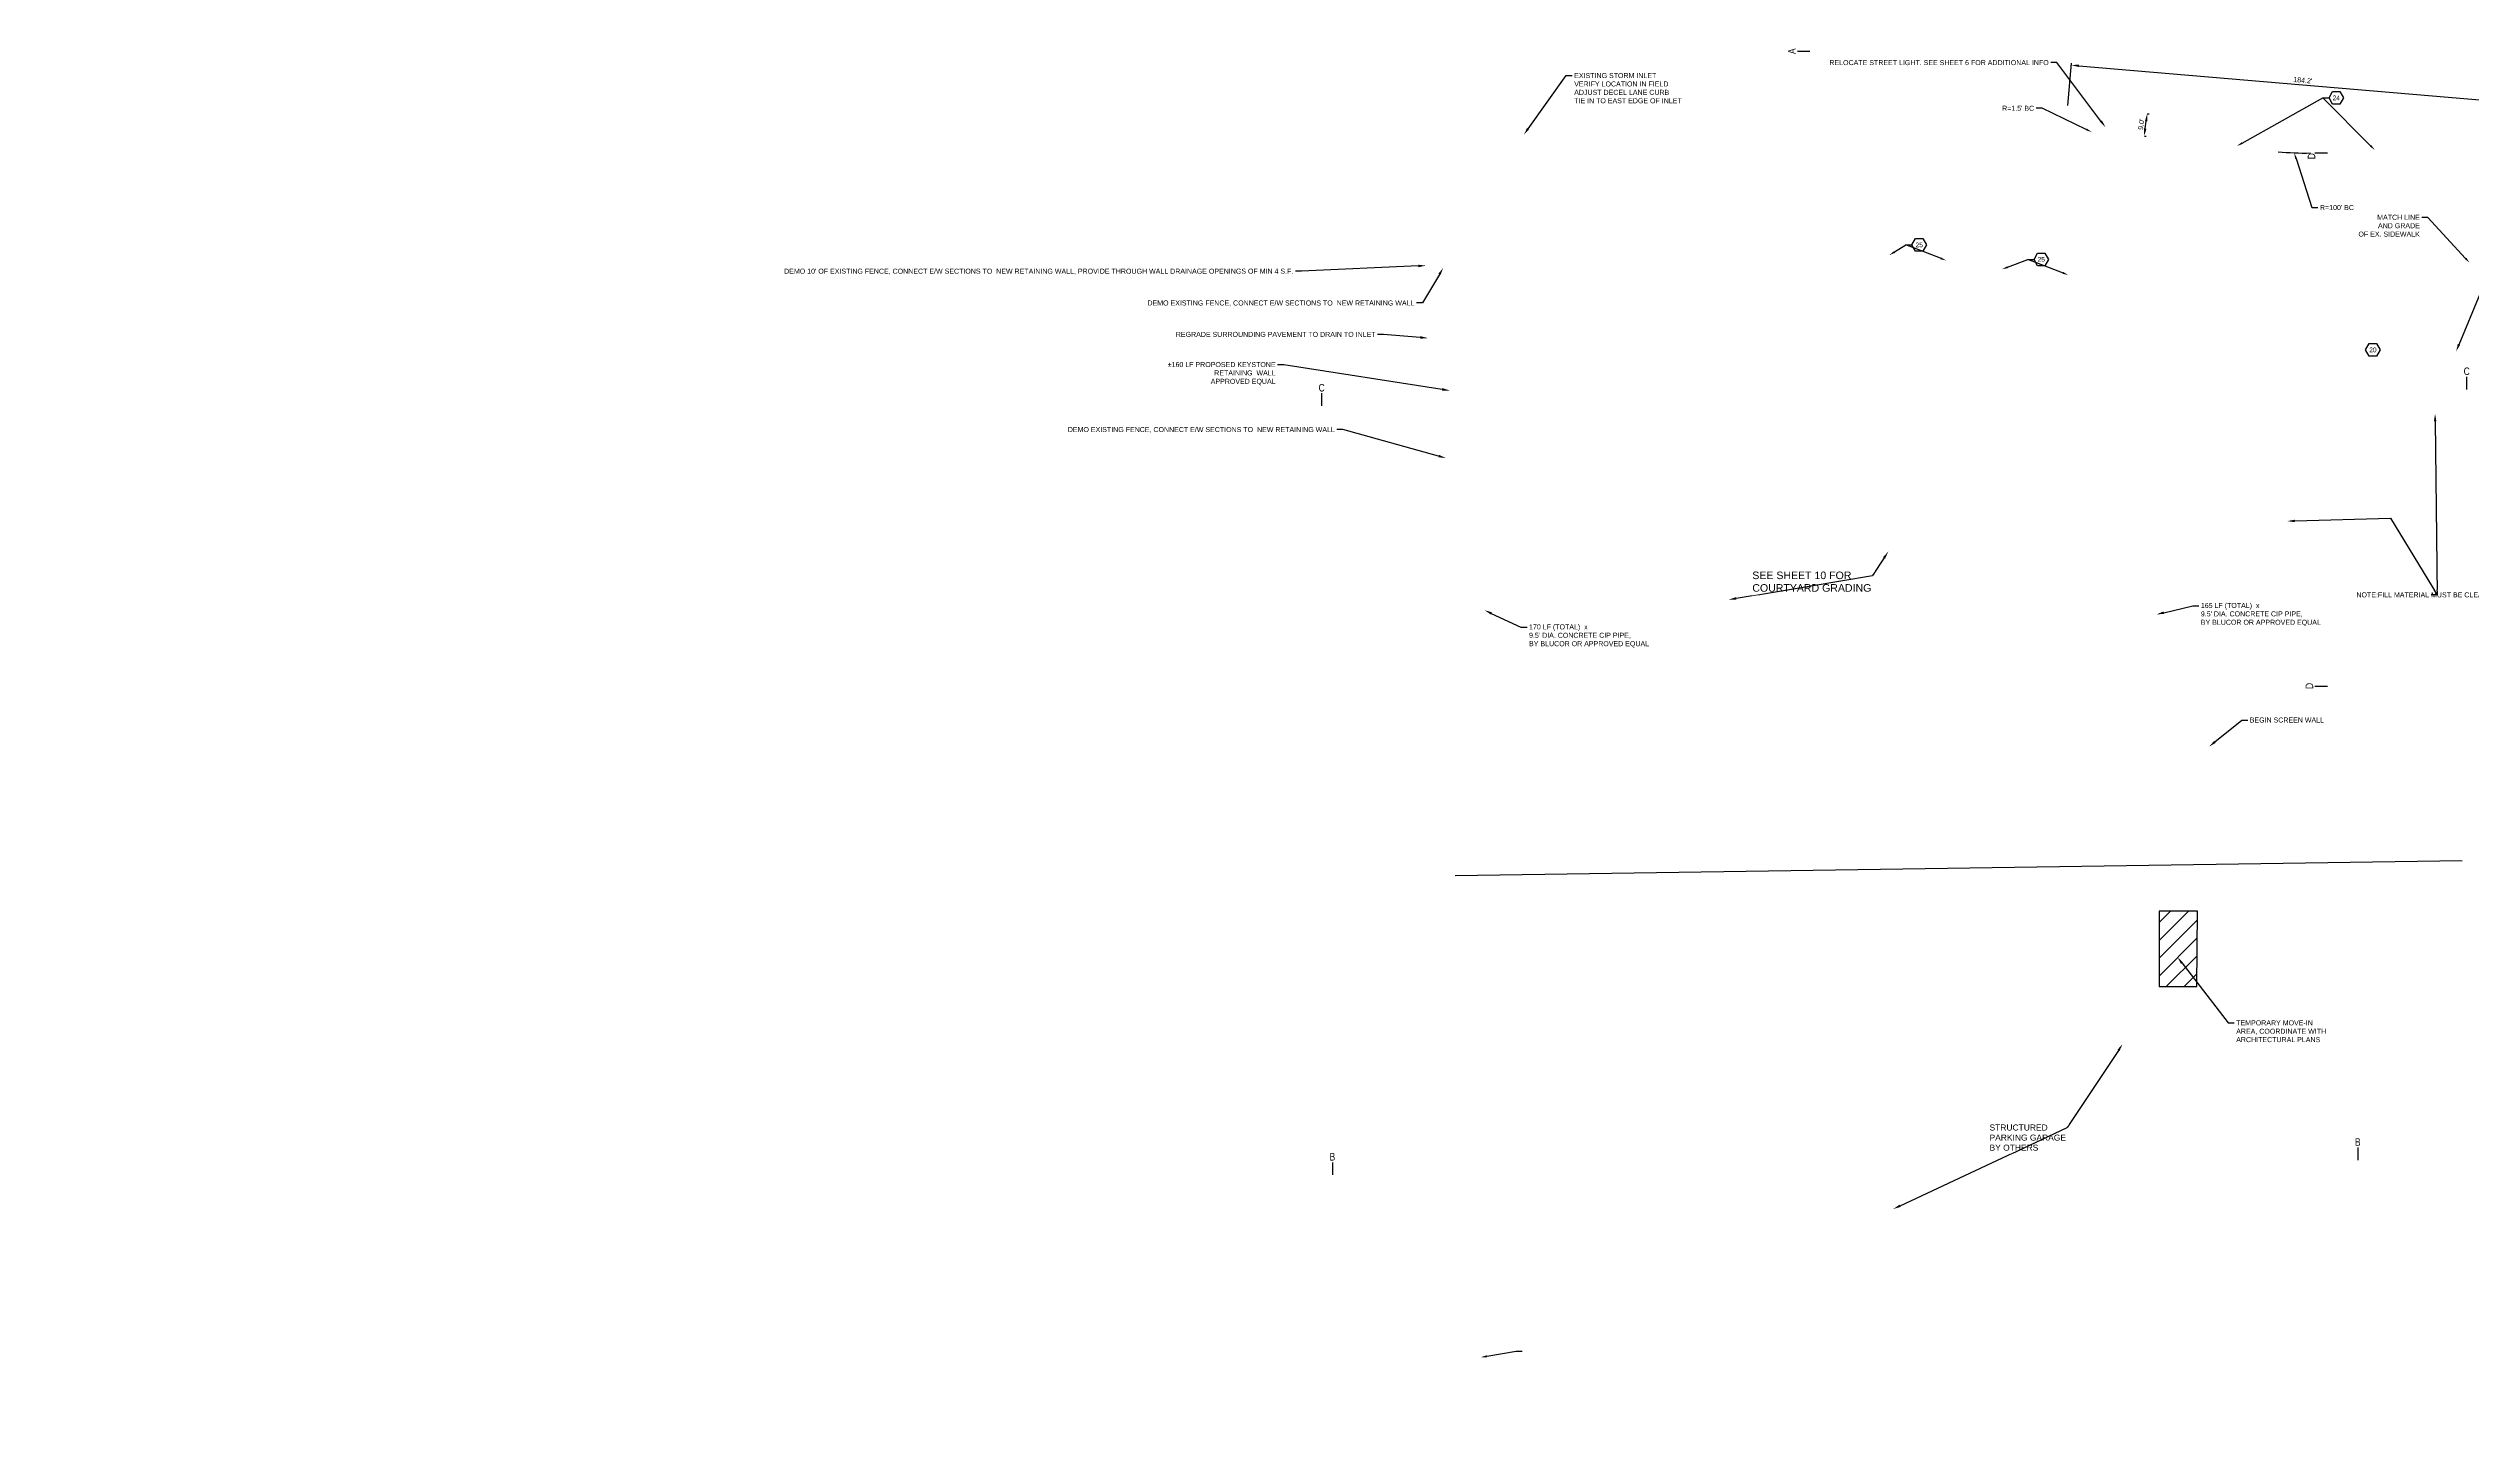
# Model space of a CAD drawing. Header units: feet. Extents: x 0 to 291221, y 0 to 284400.
# Drawn here: x 289452 to 290414, y 283849 to 284400 of the extents above; entities that cross this region are included whole.
import ezdxf
from ezdxf import colors
from ezdxf.entities.mleader import LeaderData, LeaderLine
from ezdxf.enums import TextEntityAlignment as Align
from ezdxf.math import Vec2, Vec3

# ---------------------------------------------------------------- set-up
doc = ezdxf.new("R2010")
doc.units = ezdxf.units.FT
doc.header["$MEASUREMENT"] = 0
doc.layers.get('0').update_dxf_attribs({"color": 30})
doc.layers.get('Defpoints').update_dxf_attribs({"color": 30})
for name, color, linetype in [('C-DIMS', 2, 'Continuous'), ('C-LABEL', 4, 'Continuous'), ('C-PV-TEXT', 33, 'Continuous'), ('C-STM-TEXT', 231, 'Continuous')]:
    doc.layers.add(name, color=color, linetype=linetype)
doc.layers.add('VP', color=7, linetype='Continuous', plot=False)
doc.styles.add('ARIAL', font='arial.ttf')
doc.styles.get("Standard").update_dxf_attribs({"font": 'SIMPLEX.SHX'})
doc.styles.add('THIN', font='arial.ttf', dxfattribs={"width": 0.8, "height": 1.2})
doc.dimstyles.new('Bury-Anno$0', dxfattribs={"dimscale": 40, "dimtxt": 0.1, "dimasz": 0.15, "dimexe": 0.04, "dimexo": 0.04, "dimgap": 0.04, "dimtad": 1, "dimzin": 0, "dimdsep": 46, "dimtxsty": 'ARIAL', "dimcen": 0, "dimclrd": 256, "dimclrt": 256, "dimadec": 0, "dimazin": 0, "dimtfac": 1, "dimtofl": 0, "dimtmove": 0, "dimatfit": 3, "dimfxl": 1, "dimtolj": 1, "dimtzin": 0, "dimlwd": -1, "dimarcsym": 0})
doc.dimstyles.new('Bury-Anno$7', dxfattribs={"dimscale": 40, "dimtxt": 0.1, "dimasz": 0.12, "dimexe": 0.04, "dimexo": 0.02, "dimgap": 0.04, "dimtad": 1, "dimzin": 0, "dimdsep": 46, "dimtxsty": 'ARIAL', "dimcen": 0, "dimclrd": 256, "dimclrt": 256, "dimadec": 0, "dimazin": 0, "dimtfac": 1, "dimtofl": 0, "dimtmove": 0, "dimatfit": 3, "dimfxl": 1, "dimtolj": 1, "dimtzin": 0, "dimlwd": -1, "dimarcsym": 0})

# ---------------------------------------------------------------- blocks, each defined once
blk = doc.blocks.new('SHT SPLIT')
at = {"layer": 'Defpoints'}
blk.add_line((290010.11, 284071.73), (290410.02, 284077.6), dxfattribs=at)
blk = doc.blocks.new('_TagHexagon')
at = {"color": 0, "linetype": 'ByBlock', "transparency": 16777216}
blk.add_lwpolyline([(-0.144, 0), (-0.072, 0.125), (0.072, 0.125), (0.144, 0), (0.072, -0.125), (-0.072, -0.125)], close=True, dxfattribs=at)
at = {"layer": 'C-DIMS', "color": 0, "transparency": 16777216, "style": 'ARIAL'}
blk.add_attdef('TAGNUMBER', text='', height=0.0938, dxfattribs=at).set_placement((0, 0), align=Align.MIDDLE)
blk = doc.blocks.new('*D115')
at = {"layer": 'C-PV-TEXT', "color": 0, "lineweight": -2, "transparency": 16777216}
for p, q in [((290253.44, 284377.6), (290254.87, 284394.38)), ((290436.94, 284361.95), (290438.37, 284378.73))]:
    blk.add_line(p, q, dxfattribs=at)
at = {"layer": 'C-PV-TEXT', "transparency": 16777216}
blk.add_line((290257.79, 284393.33), (290435.31, 284378.19), dxfattribs=at)
for points in [[(290257.83, 284393.83), (290257.75, 284392.83), (290254.8, 284393.59)], [(290435.35, 284378.69), (290435.27, 284377.69), (290438.3, 284377.94)]]:
    blk.add_solid(points, dxfattribs=at)
at = {"layer": 'Defpoints', "color": 0, "transparency": 16777216}
for p in [(290253.37, 284376.8), (290438.3, 284377.94), (290436.87, 284361.15)]:
    blk.add_point(p, dxfattribs=at)
at = {"layer": 'C-PV-TEXT', "transparency": 16777216, "insert": (290346.7, 284387.58), "char_height": 2, "attachment_point": 5, "rotation": 355.12599, "style": 'ARIAL'}
blk.add_mtext("\\A1;184.2'", dxfattribs=at)
blk = doc.blocks.new('*D116')
at = {"layer": 'C-PV-TEXT', "color": 0, "lineweight": -2, "transparency": 16777216}
for p, q in [((290285.09, 284374.29), (290285.71, 284374.21)), ((290283.92, 284365.4), (290284.54, 284365.32))]:
    blk.add_line(p, q, dxfattribs=at)
at = {"layer": 'C-PV-TEXT', "transparency": 16777216}
blk.add_line((290284.14, 284368.39), (290284.53, 284371.34), dxfattribs=at)
for points in [[(290284.03, 284371.4), (290285.02, 284371.27), (290284.92, 284374.31)], [(290283.64, 284368.46), (290284.64, 284368.33), (290283.75, 284365.42)]]:
    blk.add_solid(points, dxfattribs=at)
at = {"layer": 'Defpoints', "color": 0, "transparency": 16777216}
for p in [(290284.29, 284374.39), (290284.92, 284374.31), (290283.13, 284365.5)]:
    blk.add_point(p, dxfattribs=at)
at = {"layer": 'C-PV-TEXT', "transparency": 16777216, "insert": (290282.53, 284370.1), "char_height": 2, "attachment_point": 5, "rotation": 82.52706, "style": 'ARIAL'}
blk.add_mtext("\\A1;9.0'", dxfattribs=at)

msp = doc.modelspace()

# ---------------------------------------------------------------- hatches: boundary and pattern name
at = {"layer": 'C-LABEL'}
h = msp.add_hatch(dxfattribs=at)
h.set_pattern_fill('LINE', color=256, scale=40, angle=45)
h.paths.add_polyline_path([(290289.63, 284057.53), (290289.63, 284027.53), (290304.63, 284027.53), (290304.9, 284057.53)])

# ---------------------------------------------------------------- linework, layer by layer
at = {"layer": 'C-LABEL', "flags": 128}
msp.add_lwpolyline([(290289.63, 284057.53), (290289.63, 284027.53), (290304.63, 284027.53), (290304.9, 284057.53)], close=True, dxfattribs=at)
at = {"layer": 'C-PV-TEXT'}
msp.add_arc((290347.15, 284459.18), 100.5, 264.13235, 271.46803, dxfattribs=at)
at = {"layer": 'Defpoints'}
msp.add_line((290010.11, 284071.73), (290410.02, 284077.6), dxfattribs=at)

# ---------------------------------------------------------------- block references
at = {"layer": 'VP'}
msp.add_blockref('SHT SPLIT', (0, 0), dxfattribs=at)

# ---------------------------------------------------------------- texts
at = {"layer": 'C-LABEL', "char_height": 3, "attachment_point": 1, "rotation": 90, "style": 'THIN'}
for insert in [(290348.65, 284356.21), (290347.83, 284145.76)]:
    msp.add_mtext('D', dxfattribs=dict(at, insert=insert))
at = {"layer": 'C-LABEL', "char_height": 3, "attachment_point": 1, "style": 'THIN'}
for s, insert in [('C', (290410.57, 284273.48)), ('B', (289960.33, 283961.43)), ('B', (290367.42, 283967.29))]:
    msp.add_mtext(s, dxfattribs=dict(at, insert=insert))

# ---------------------------------------------------------------- dimensions: what is measured, and where the dimension line sits
at = {"layer": 'C-PV-TEXT'}
dim = msp.add_aligned_dim(p1=(290283.13, 284365.5), p2=(290284.29, 284374.39), distance=-0.63, dimstyle='Bury-Anno$0', override={"dimdec": 1, "dimpost": "'"}, dxfattribs=at)
dim.commit()
dim.dimension.update_dxf_attribs({"geometry": '*D116', "text_midpoint": (290282.53, 284370.1)})

# ---------------------------------------------------------------- leaders
at = {"layer": 'C-LABEL'}
for points in [[(290351.54, 284358.79), (290356.54, 284358.79)], [(290411.73, 284269.78), (290411.73, 284264.78)], [(290351.54, 284146.93), (290356.54, 284146.93)], [(290368.58, 283963.59), (290368.58, 283958.59)], [(289961.5, 283957.72), (289961.5, 283952.72)]]:
    msp.add_leader(points, dimstyle='Bury-Anno$7', override={"dimscale": 0, "dimgap": 0.04, "dimtad": 0}, dxfattribs=at)
ml = msp.add_multileader_mtext('Standard', dxfattribs=at)
ml.set_content('RELOCATE STREET LIGHT. SEE SHEET 6 FOR ADDITIONAL INFO', color=256, style='ARIAL')
ml.set_leader_properties(color=256)
ml.build(insert=Vec2(0, 0))
ml.multileader.update_dxf_attribs({"has_text_frame": 1, "dogleg_length": 0.12, "arrow_head_size": 3, "scale": 20})
ctx = ml.context
ctx.base_point, ctx.scale, ctx.char_height, ctx.arrow_head_size, ctx.landing_gap_size, ctx.plane_origin = Vec3(290214.49, 284394.58), 20, 2, 3, 0.8, Vec3(290290.1, 284293.61)
ctx.text_align_type = 2
notes = []
notes.append((ctx, [(1, (1, 1, 0), (290249.03, 284394.58), (-1, 0), 2.4, [(0, [(290268.35, 284368.96)], 0, [])])]))
ctx.mtext.insert, ctx.mtext.width, ctx.mtext.defined_height, ctx.mtext.alignment, ctx.mtext.flow_direction = Vec3(290245.83, 284395.6), 31.5037, 3.54, 3, 5
ctx.mtext.has_bg_fill, ctx.mtext.bg_color, ctx.mtext.bg_scale_factor, ctx.mtext.bg_transparency, ctx.mtext.use_window_bg_color = 1, -1027028792, 1.5, 0, 1
ml = msp.add_multileader_mtext('Standard', dxfattribs=at)
ml.set_content('DEMO EXISTING FENCE, CONNECT E/W SECTIONS TO  NEW RETAINING WALL', color=256, style='ARIAL')
ml.set_leader_properties(color=256)
ml.build(insert=Vec2(0, 0))
ml.multileader.update_dxf_attribs({"has_text_frame": 1, "dogleg_length": 0.12, "arrow_head_size": 3, "scale": 20})
ctx = ml.context
ctx.base_point, ctx.scale, ctx.char_height, ctx.arrow_head_size, ctx.landing_gap_size, ctx.plane_origin = Vec3(289953.88, 284299.1), 20, 2, 3, 0.8, Vec3(289939.85, 284327.49)
ctx.text_align_type = 2
notes.append((ctx, [(1, (1, 1, 0), (289997.2, 284299.1), (-1, 0), 2.4, [(0, [(290005.43, 284313.04)], 0, [])])]))
ctx.mtext.insert, ctx.mtext.width, ctx.mtext.defined_height, ctx.mtext.alignment, ctx.mtext.flow_direction = Vec3(289994, 284300.11), 40, 3.35, 3, 5
ctx.mtext.has_bg_fill, ctx.mtext.bg_color, ctx.mtext.bg_scale_factor, ctx.mtext.bg_transparency, ctx.mtext.use_window_bg_color = 1, -1027028792, 1.5, 0, 1
ml = msp.add_multileader_mtext('Standard', dxfattribs=at)
ml.set_content('CONNECT \\PNEW WALL \\PTO EX. WALL', color=256, style='ARIAL')
ml.set_leader_properties(color=256)
ml.build(insert=Vec2(0, 0))
ml.multileader.update_dxf_attribs({"has_text_frame": 1, "dogleg_length": 0.12, "arrow_head_size": 3, "scale": 20})
ctx = ml.context
ctx.base_point, ctx.scale, ctx.char_height, ctx.arrow_head_size, ctx.landing_gap_size, ctx.plane_origin = Vec3(290419.58, 284302.7), 20, 2, 3, 0.8, Vec3(290341.99, 284294.32)
notes.append((ctx, [(0, (1, 1, 0), (290417.18, 284302.7), (1, 0), 2.4, [(0, [(290407.56, 284279.87)], 0, [])])]))
ctx.mtext.insert, ctx.mtext.width, ctx.mtext.defined_height, ctx.mtext.flow_direction = Vec3(290420.38, 284303.72), 40, 3.35, 5
ctx.mtext.has_bg_fill, ctx.mtext.bg_color, ctx.mtext.bg_scale_factor, ctx.mtext.bg_transparency, ctx.mtext.use_window_bg_color = 1, -1027028792, 1.5, 0, 1
ml = msp.add_multileader_mtext('Standard', dxfattribs=at)
ml.set_content('REGRADE SURROUNDING PAVEMENT TO DRAIN TO INLET', color=256, style='ARIAL')
ml.set_leader_properties(color=256)
ml.build(insert=Vec2(0, 0))
ml.multileader.update_dxf_attribs({"has_text_frame": 1, "dogleg_length": 0.12, "arrow_head_size": 3, "scale": 20})
ctx = ml.context
ctx.base_point, ctx.scale, ctx.char_height, ctx.arrow_head_size, ctx.landing_gap_size, ctx.plane_origin = Vec3(289935.2, 284286.61, 1146.72), 20, 2, 3, 0.8, Vec3(289933.75, 284299.62, 1146.72)
ctx.text_align_type = 2
notes.append((ctx, [(1, (1, 1, 0), (289981.77, 284286.61, 1146.72), (-1, 0), 2.4, [(0, [(289999.32, 284285.16, 1146.72)], 0, [])])]))
ctx.mtext.insert, ctx.mtext.width, ctx.mtext.defined_height, ctx.mtext.alignment, ctx.mtext.flow_direction = Vec3(289978.57, 284287.63, 1146.72), 50, 3.35, 3, 5
ctx.mtext.has_bg_fill, ctx.mtext.bg_color, ctx.mtext.bg_scale_factor, ctx.mtext.bg_transparency, ctx.mtext.use_window_bg_color = 1, -1027028792, 1.5, 0, 1
ml = msp.add_multileader_mtext('Standard', dxfattribs=at)
ml.set_content('%%P160 LF PROPOSED KEYSTONE\\PRETAINING  WALL\\PAPPROVED EQUAL', color=256, style='ARIAL')
ml.set_leader_properties(color=256)
ml.build(insert=Vec2(0, 0))
ml.multileader.update_dxf_attribs({"has_text_frame": 1, "dogleg_length": 0.12, "arrow_head_size": 3, "scale": 20})
ctx = ml.context
ctx.base_point, ctx.scale, ctx.char_height, ctx.arrow_head_size, ctx.landing_gap_size, ctx.plane_origin = Vec3(289895.5, 284274.57), 20, 2, 3, 0.8, Vec3(289942.44, 284278.79)
ctx.text_align_type = 2
notes.append((ctx, [(1, (1, 1, 0), (289942.08, 284274.57), (-1, 0), 2.4, [(0, [(290008.01, 284264.34)], 0, [])])]))
ctx.mtext.insert, ctx.mtext.width, ctx.mtext.defined_height, ctx.mtext.alignment, ctx.mtext.flow_direction = Vec3(289938.88, 284275.65), 52.2559, 3.19, 3, 5
ctx.mtext.has_bg_fill, ctx.mtext.bg_color, ctx.mtext.bg_scale_factor, ctx.mtext.bg_transparency, ctx.mtext.use_window_bg_color = 1, -1027028792, 1.5, 0, 1
ml = msp.add_multileader_mtext('Standard', dxfattribs=at)
ml.set_content('DEMO EXISTING FENCE, CONNECT E/W SECTIONS TO  NEW RETAINING WALL', color=256, style='ARIAL')
ml.set_leader_properties(color=256)
ml.build(insert=Vec2(0, 0))
ml.multileader.update_dxf_attribs({"has_text_frame": 1, "dogleg_length": 0.12, "arrow_head_size": 3, "scale": 20})
ctx = ml.context
ctx.base_point, ctx.scale, ctx.char_height, ctx.arrow_head_size, ctx.landing_gap_size, ctx.plane_origin = Vec3(289922.26, 284248.82), 20, 2, 3, 0.8, Vec3(289941.49, 284211.24)
ctx.text_align_type = 2
notes.append((ctx, [(1, (1, 1, 0), (289965.58, 284248.82), (-1, 0), 2.4, [(0, [(290006.49, 284237.5)], 0, [])])]))
ctx.mtext.insert, ctx.mtext.width, ctx.mtext.defined_height, ctx.mtext.alignment, ctx.mtext.flow_direction = Vec3(289962.38, 284249.83), 40, 3.35, 3, 5
ctx.mtext.has_bg_fill, ctx.mtext.bg_color, ctx.mtext.bg_scale_factor, ctx.mtext.bg_transparency, ctx.mtext.use_window_bg_color = 1, -1027028792, 1.5, 0, 1
ml = msp.add_multileader_mtext('Standard', dxfattribs=at)
ml.set_content('NOTE:FILL MATERIAL MUST BE CLEAN AND FREE OF DELETERIOUS MATERIAL. LIFT HEIGHTS AND COMPACTION SHALL BE PER M.A.G. STD. SPECIFICATION', color=256, style='ARIAL')
ml.set_leader_properties(color=256)
ml.build(insert=Vec2(0, 0))
ml.multileader.update_dxf_attribs({"has_text_frame": 1, "dogleg_length": 0.12, "arrow_head_size": 3, "scale": 20})
ctx = ml.context
ctx.base_point, ctx.scale, ctx.char_height, ctx.arrow_head_size, ctx.landing_gap_size, ctx.plane_origin = Vec3(290367.19, 284183.15), 20, 2, 3, 0.8, Vec3(290350.12, 284129.26)
notes.append((ctx, [(1, (1, 1, 0), (290400.02, 284183.15), (-1, 0), 2.4, [(1, [(290340.53, 284212.45), (290381.47, 284213.58)], 0, []), (2, [(290399.22, 284255.13)], 0, [])])]))
ctx.mtext.insert, ctx.mtext.width, ctx.mtext.defined_height, ctx.mtext.flow_direction = Vec3(290367.99, 284184.16), 31.5037, 3.54, 5
ctx.mtext.has_bg_fill, ctx.mtext.bg_color, ctx.mtext.bg_scale_factor, ctx.mtext.bg_transparency, ctx.mtext.use_window_bg_color = 1, -1027028792, 1.5, 0, 1
ml = msp.add_multileader_mtext('Standard', dxfattribs=at)
ml.set_content("170 LF (TOTAL)  x\\P9.5' DIA. CONCRETE CIP PIPE, \\PBY BLUCOR OR APPROVED EQUAL", color=256, style='ARIAL')
ml.set_leader_properties(color=256)
ml.build(insert=Vec2(0, 0))
ml.multileader.update_dxf_attribs({"has_text_frame": 1, "dogleg_length": 0.12, "arrow_head_size": 3, "scale": 20})
ctx = ml.context
ctx.base_point, ctx.scale, ctx.char_height, ctx.arrow_head_size, ctx.landing_gap_size, ctx.plane_origin = Vec3(290038.7, 284170.35), 20, 2, 3, 0.8, Vec3(289944.73, 284190.56)
notes.append((ctx, [(0, (1, 1, 0), (290036.3, 284170.35), (1, 0), 2.4, [(0, [(290021.8, 284177.06)], 0, [])])]))
ctx.mtext.insert, ctx.mtext.defined_height, ctx.mtext.flow_direction = Vec3(290039.5, 284171.43), 3.65, 5
ctx.mtext.has_bg_fill, ctx.mtext.bg_color, ctx.mtext.bg_scale_factor, ctx.mtext.bg_transparency, ctx.mtext.use_window_bg_color = 1, -1027028792, 1.5, 0, 1
ml = msp.add_multileader_mtext('Standard', dxfattribs=at)
ml.set_content('STRUCTURED\\PPARKING GARAGE\\PBY OTHERS', color=256, style='ARIAL')
ml.set_leader_properties(color=256)
ml.build(insert=Vec2(0, 0))
ml.multileader.update_dxf_attribs({"has_text_frame": 1, "dogleg_length": 0.12, "arrow_head_size": 3, "scale": 20})
ctx = ml.context
ctx.base_point, ctx.scale, ctx.char_height, ctx.arrow_head_size, ctx.landing_gap_size, ctx.plane_origin = Vec3(290221.53, 283971.54), 20, 2.4, 3, 0.8, Vec3(290137.92, 283962.85)
notes.append((ctx, [(1, (1, 1, 0), (290253.18, 283971.54), (-1, 0), 0.12, [(0, [(290184.08, 283939.18)], 0, []), (1, [(290275.16, 284004.68)], 0, [])])]))
ctx.mtext.insert, ctx.mtext.defined_height, ctx.mtext.flow_direction = Vec3(290222.33, 283972.76), 3.54, 5
ctx.mtext.has_bg_fill, ctx.mtext.bg_color, ctx.mtext.bg_scale_factor, ctx.mtext.bg_transparency, ctx.mtext.use_window_bg_color = 1, -1027028792, 1.5, 0, 1
at = {"layer": 'C-PV-TEXT'}
ml = msp.add_multileader_block('Standard', dxfattribs=at)
ml.set_content('_TagHexagon', color=256, scale=20)
ml.set_attribute('TAGNUMBER', '24', width=0)
ml.set_leader_properties(color=256)
ml.build(insert=Vec2(0, 0))
ml.multileader.update_dxf_attribs({"dogleg_length": 0.12, "arrow_head_size": 2.4, "scale": 20})
ctx = ml.context
ctx.base_point, ctx.scale, ctx.char_height, ctx.arrow_head_size, ctx.landing_gap_size, ctx.plane_origin = Vec3(290357.11, 284380.6), 20, 1.6, 2.4, 0.8, Vec3(290370.71, 284374.42)
notes.append((ctx, [(1, (1, 1, 0), (290354.71, 284380.6), (1, 0), 2.4, [(0, [(290375.31, 284359.86)], 0, []), (1, [(290320.54, 284361.45)], 0, [])])]))
ctx.block.insert = Vec3(290360, 284380.6)
ml = msp.add_multileader_mtext('Standard', dxfattribs=at)
ml.set_content("R=100' BC", color=256, style='ARIAL')
ml.set_leader_properties()
ml.build(insert=Vec2(0, 0))
ml.multileader.update_dxf_attribs({"dogleg_length": 0.12, "arrow_head_size": 2.4, "scale": 20})
ctx = ml.context
ctx.base_point, ctx.scale, ctx.char_height, ctx.arrow_head_size, ctx.landing_gap_size, ctx.plane_origin = Vec3(290352.72, 284337), 20, 2, 2.4, 0.8, Vec3(290343.3, 284358.75)
notes.append((ctx, [(1, (1, 1, 0), (290350.32, 284337), (1, 0), 2.4, [(0, [(290343.3, 284358.75)], 0, [])])]))
ctx.mtext.insert, ctx.mtext.flow_direction = Vec3(290353.52, 284338.02), 5
ml = msp.add_multileader_mtext('Standard', dxfattribs=at)
ml.set_content('MATCH LINE\\PAND GRADE \\POF EX. SIDEWALK', color=256, style='ARIAL')
ml.set_leader_properties()
ml.build(insert=Vec2(0, 0))
ml.multileader.update_dxf_attribs({"dogleg_length": 0.12, "arrow_head_size": 2.4, "scale": 20})
ctx = ml.context
ctx.base_point, ctx.scale, ctx.char_height, ctx.arrow_head_size, ctx.landing_gap_size, ctx.plane_origin = Vec3(290368.13, 284333.13), 20, 2, 2.4, 0.8, Vec3(290412.96, 284315.06)
ctx.text_align_type = 2
notes.append((ctx, [(0, (1, 1, 0), (290396.37, 284333.13), (-1, 0), 2.4, [(0, [(290412.96, 284315.06)], 0, [])])]))
ctx.mtext.insert, ctx.mtext.alignment, ctx.mtext.flow_direction = Vec3(290393.17, 284334.14), 3, 5
ml = msp.add_multileader_block('Standard', dxfattribs=at)
ml.set_content('_TagHexagon', color=256, scale=20)
ml.set_attribute('TAGNUMBER', '25', width=0)
ml.set_leader_properties(color=256)
ml.build(insert=Vec2(0, 0))
ml.multileader.update_dxf_attribs({"dogleg_length": 0.12, "arrow_head_size": 2.4, "scale": 20})
ctx = ml.context
ctx.base_point, ctx.scale, ctx.char_height, ctx.arrow_head_size, ctx.landing_gap_size, ctx.plane_origin = Vec3(290191.52, 284322.19), 20, 1.6, 2.4, 0.8, Vec3(290205.12, 284316)
notes.append((ctx, [(1, (1, 1, 0), (290189.12, 284322.19), (1, 0), 2.4, [(0, [(290205.12, 284316)], 0, []), (1, [(290182.54, 284318.09)], 0, [])])]))
ctx.block.insert = Vec3(290194.41, 284322.19)
ml = msp.add_multileader_block('Standard', dxfattribs=at)
ml.set_content('_TagHexagon', color=256, scale=20)
ml.set_attribute('TAGNUMBER', '25', width=0)
ml.set_leader_properties(color=256)
ml.build(insert=Vec2(0, 0))
ml.multileader.update_dxf_attribs({"dogleg_length": 0.12, "arrow_head_size": 2.4, "scale": 20})
ctx = ml.context
ctx.base_point, ctx.scale, ctx.char_height, ctx.arrow_head_size, ctx.landing_gap_size, ctx.plane_origin = Vec3(290239.98, 284316.42), 20, 1.6, 2.4, 0.8, Vec3(290253.59, 284310.24)
notes.append((ctx, [(1, (1, 1, 0), (290237.58, 284316.42), (1, 0), 2.4, [(0, [(290253.59, 284310.24)], 0, []), (1, [(290227.28, 284312.49)], 0, [])])]))
ctx.block.insert = Vec3(290242.87, 284316.42)
at = {"layer": 'C-STM-TEXT'}
ml = msp.add_multileader_mtext('Standard', dxfattribs=at)
ml.set_content('', color=256, style='ARIAL')
ml.set_leader_properties()
ml.build(insert=Vec2(0, 0))
ml.multileader.update_dxf_attribs({"dogleg_length": 0.12, "arrow_head_size": 2.4, "scale": 20})
ctx = ml.context
ctx.base_point, ctx.scale, ctx.char_height, ctx.arrow_head_size, ctx.landing_gap_size, ctx.plane_origin = Vec3(290036.79, 283882.74), 20, 2, 2.4, 0.8, Vec3(290022.24, 283882.93)
notes.append((ctx, [(0, (1, 1, 0), (290034.39, 283882.74), (1, 0), 2.4, [(0, [(290020.34, 283880.27)], 0, [])])]))
ctx.mtext.insert, ctx.mtext.flow_direction = Vec3(290037.59, 283883.74), 5
for ctx, leaders in notes:
    for number, flags, end, landing, length, lines in leaders:
        leader = LeaderData()
        leader.index, (leader.has_last_leader_line, leader.has_dogleg_vector, leader.attachment_direction) = number, flags
        leader.last_leader_point, leader.dogleg_vector, leader.dogleg_length = Vec3(end), Vec3(landing), length
        for number, points, colour, breaks in lines:
            line = LeaderLine()
            line.index, line.vertices, line.color, line.breaks = number, Vec3.list(points), colors.encode_raw_color(colour), breaks
            leader.lines.append(line)
        ctx.leaders.append(leader)

# ---------------------------------------------------------------- next in the draw order: texts
at = {"layer": 'C-LABEL', "insert": (290142.33, 284398), "char_height": 3, "attachment_point": 1, "rotation": 90, "style": 'THIN'}
msp.add_mtext('A', dxfattribs=at)
at = {"layer": 'C-LABEL', "insert": (289955.93, 284266.94), "char_height": 3, "attachment_point": 1, "style": 'THIN'}
msp.add_mtext('C', dxfattribs=at)

# ---------------------------------------------------------------- next in the draw order: dimensions: what is measured, and where the dimension line sits
at = {"layer": 'C-PV-TEXT'}
dim = msp.add_aligned_dim(p1=(290253.37, 284376.8), p2=(290436.87, 284361.15), distance=16.85, dimstyle='Bury-Anno$0', override={"dimdec": 1, "dimpost": "'"}, dxfattribs=at)
dim.commit()
dim.dimension.update_dxf_attribs({"geometry": '*D115', "text_midpoint": (290346.7, 284387.58)})

# ---------------------------------------------------------------- next in the draw order: leaders
at = {"layer": 'C-LABEL'}
for points in [[(290146.03, 284399.16), (290151.03, 284399.16)], [(289957.09, 284263.23), (289957.09, 284258.23)]]:
    msp.add_leader(points, dimstyle='Bury-Anno$7', override={"dimscale": 0, "dimgap": 0.04, "dimtad": 0}, dxfattribs=at)
ml = msp.add_multileader_mtext('Standard', dxfattribs=at)
ml.set_content('EXISTING STORM INLET\\PVERIFY LOCATION IN FIELD\\PADJUST DECEL LANE CURB\\PTIE IN TO EAST EDGE OF INLET', color=256, style='ARIAL')
ml.set_leader_properties(color=256)
ml.build(insert=Vec2(0, 0))
ml.multileader.update_dxf_attribs({"has_text_frame": 1, "dogleg_length": 0.12, "arrow_head_size": 3, "scale": 20})
ctx = ml.context
ctx.base_point, ctx.scale, ctx.char_height, ctx.arrow_head_size, ctx.landing_gap_size, ctx.plane_origin = Vec3(290056.63, 284389.43), 20, 2, 3, 0.8, Vec3(290037.36, 284365.88)
notes = []
notes.append((ctx, [(0, (1, 1, 0), (290054.23, 284389.43), (1, 0), 2.4, [(0, [(290037.36, 284365.88)], 0, [])])]))
ctx.mtext.insert, ctx.mtext.flow_direction = Vec3(290057.43, 284390.45), 5
ctx.mtext.has_bg_fill, ctx.mtext.bg_color, ctx.mtext.bg_scale_factor, ctx.mtext.bg_transparency, ctx.mtext.use_window_bg_color = 1, -1027028792, 1.5, 0, 1
ml = msp.add_multileader_mtext('Standard', dxfattribs=at)
ml.set_content("DEMO 10' OF EXISTING FENCE, CONNECT E/W SECTIONS TO  NEW RETAINING WALL, PROVIDE THROUGH WALL DRAINAGE OPENINGS OF MIN 4 S.F. ", color=256, style='ARIAL')
ml.set_leader_properties(color=256)
ml.build(insert=Vec2(0, 0))
ml.multileader.update_dxf_attribs({"has_text_frame": 1, "dogleg_length": 0.12, "arrow_head_size": 3, "scale": 20})
ctx = ml.context
ctx.base_point, ctx.scale, ctx.char_height, ctx.arrow_head_size, ctx.landing_gap_size, ctx.plane_origin = Vec3(289907.45, 284311.72), 20, 2, 3, 0.8, Vec3(289918.15, 284326.62)
ctx.text_align_type = 2
notes.append((ctx, [(1, (1, 1, 0), (289949.11, 284311.72), (-1, 0), 2.4, [(0, [(289998.56, 284313.95)], 0, [])])]))
ctx.mtext.insert, ctx.mtext.width, ctx.mtext.defined_height, ctx.mtext.alignment, ctx.mtext.flow_direction = Vec3(289945.91, 284312.74), 40, 3.35, 3, 5
ctx.mtext.has_bg_fill, ctx.mtext.bg_color, ctx.mtext.bg_scale_factor, ctx.mtext.bg_transparency, ctx.mtext.use_window_bg_color = 1, -1027028792, 1.5, 0, 1
ml = msp.add_multileader_mtext('Standard', dxfattribs=at)
ml.set_content("165 LF (TOTAL)  x\\P9.5' DIA. CONCRETE CIP PIPE, \\PBY BLUCOR OR APPROVED EQUAL", color=256, style='ARIAL')
ml.set_leader_properties(color=256)
ml.build(insert=Vec2(0, 0))
ml.multileader.update_dxf_attribs({"has_text_frame": 1, "dogleg_length": 0.12, "arrow_head_size": 3, "scale": 20})
ctx = ml.context
ctx.base_point, ctx.scale, ctx.char_height, ctx.arrow_head_size, ctx.landing_gap_size, ctx.plane_origin = Vec3(290305.42, 284178.86, 1153), 20, 2, 3, 0.8, Vec3(290211.5, 284188.86, 1153)
notes.append((ctx, [(0, (1, 1, 0), (290303.02, 284178.86, 1153), (1, 0), 2.4, [(0, [(290288.57, 284175.37, 1153)], 0, [])])]))
ctx.mtext.insert, ctx.mtext.defined_height, ctx.mtext.flow_direction = Vec3(290306.22, 284179.94, 1153), 3.65, 5
ctx.mtext.has_bg_fill, ctx.mtext.bg_color, ctx.mtext.bg_scale_factor, ctx.mtext.bg_transparency, ctx.mtext.use_window_bg_color = 1, -1027028792, 1.5, 0, 1
ml = msp.add_multileader_mtext('Standard', dxfattribs=at)
ml.set_content('TEMPORARY MOVE-IN\\PAREA, COORDINATE WITH \\PARCHITECTURAL PLANS', color=256, style='ARIAL')
ml.set_leader_properties(color=256)
ml.build(insert=Vec2(0, 0))
ml.multileader.update_dxf_attribs({"has_text_frame": 1, "dogleg_length": 0.12, "arrow_head_size": 3, "scale": 20})
ctx = ml.context
ctx.base_point, ctx.scale, ctx.char_height, ctx.arrow_head_size, ctx.landing_gap_size, ctx.plane_origin = Vec3(290319.47, 284013.13), 20, 2, 3, 0.8, Vec3(290239.34, 284031)
notes.append((ctx, [(0, (1, 1, 0), (290317.07, 284013.13), (1, 0), 2.4, [(0, [(290296.92, 284039.22)], 0, [])])]))
ctx.mtext.insert, ctx.mtext.defined_height, ctx.mtext.flow_direction = Vec3(290320.27, 284014.14), 2.74, 5
ctx.mtext.has_bg_fill, ctx.mtext.bg_color, ctx.mtext.bg_scale_factor, ctx.mtext.bg_transparency, ctx.mtext.use_window_bg_color = 1, -1027028792, 1.5, 0, 1
at = {"layer": 'C-PV-TEXT'}
ml = msp.add_multileader_mtext('Standard', dxfattribs=at)
ml.set_content("R=1.5' BC", color=256, style='ARIAL')
ml.set_leader_properties()
ml.build(insert=Vec2(0, 0))
ml.multileader.update_dxf_attribs({"dogleg_length": 0.12, "arrow_head_size": 2.4, "scale": 20})
ctx = ml.context
ctx.base_point, ctx.scale, ctx.char_height, ctx.arrow_head_size, ctx.landing_gap_size, ctx.plane_origin = Vec3(290226.85, 284376.44), 20, 2, 2.4, 0.8, Vec3(290262.92, 284367.02)
ctx.text_align_type = 2
notes.append((ctx, [(0, (1, 1, 0), (290243.25, 284376.44), (-1, 0), 2.4, [(0, [(290262.92, 284367.02)], 0, [])])]))
ctx.mtext.insert, ctx.mtext.alignment, ctx.mtext.flow_direction = Vec3(290240.05, 284377.46), 3, 5
for ctx, leaders in notes:
    for number, flags, end, landing, length, lines in leaders:
        leader = LeaderData()
        leader.index, (leader.has_last_leader_line, leader.has_dogleg_vector, leader.attachment_direction) = number, flags
        leader.last_leader_point, leader.dogleg_vector, leader.dogleg_length = Vec3(end), Vec3(landing), length
        for number, points, colour, breaks in lines:
            line = LeaderLine()
            line.index, line.vertices, line.color, line.breaks = number, Vec3.list(points), colors.encode_raw_color(colour), breaks
            leader.lines.append(line)
        ctx.leaders.append(leader)

# ---------------------------------------------------------------- next in the draw order: leaders
ml = msp.add_multileader_block('Standard', dxfattribs=at)
ml.set_content('_TagHexagon', color=256, scale=20)
ml.set_attribute('TAGNUMBER', '20', width=0)
ml.set_leader_properties(color=256)
ml.build(insert=Vec2(0, 0))
ml.multileader.update_dxf_attribs({"dogleg_length": 0.12, "arrow_head_size": 2.4, "scale": 20})
ctx = ml.context
ctx.base_point, ctx.scale, ctx.char_height, ctx.arrow_head_size, ctx.landing_gap_size, ctx.plane_origin = Vec3(290371.65, 284280.48), 20, 1.6, 2.4, 0.8, Vec3(290385.25, 284274.29)
notes = []
notes.append((ctx, [(0, (0, 0, 0), (0, 0), (1, 0), 1, [])]))
ctx.block.insert = Vec3(290374.54, 284280.48)
for ctx, leaders in notes:
    for number, flags, end, landing, length, lines in leaders:
        leader = LeaderData()
        leader.index, (leader.has_last_leader_line, leader.has_dogleg_vector, leader.attachment_direction) = number, flags
        leader.last_leader_point, leader.dogleg_vector, leader.dogleg_length = Vec3(end), Vec3(landing), length
        for number, points, colour, breaks in lines:
            line = LeaderLine()
            line.index, line.vertices, line.color, line.breaks = number, Vec3.list(points), colors.encode_raw_color(colour), breaks
            leader.lines.append(line)
        ctx.leaders.append(leader)

# ---------------------------------------------------------------- next in the draw order: leaders
at = {"layer": 'C-LABEL'}
ml = msp.add_multileader_mtext('Standard', dxfattribs=at)
ml.set_content('SEE SHEET 10 FOR\\PCOURTYARD GRADING', color=256, style='ARIAL')
ml.set_leader_properties(color=256)
ml.build(insert=Vec2(0, 0))
ml.multileader.update_dxf_attribs({"has_text_frame": 1, "dogleg_length": 0.12, "arrow_head_size": 3, "scale": 20})
ctx = ml.context
ctx.base_point, ctx.scale, ctx.char_height, ctx.arrow_head_size, ctx.landing_gap_size, ctx.plane_origin = Vec3(290127.34, 284190.89), 20, 3, 3, 0.8, Vec3(290056.69, 284167.34)
notes = []
notes.append((ctx, [(1, (1, 1, 0), (290175.86, 284190.89), (-1, 0), 0.12, [(0, [(290118.8, 284181.28)], 0, []), (1, [(290182.14, 284200.37)], 0, [])])]))
ctx.mtext.insert, ctx.mtext.defined_height, ctx.mtext.flow_direction = Vec3(290128.14, 284192.41), 1.38, 5
ctx.mtext.has_bg_fill, ctx.mtext.bg_color, ctx.mtext.bg_scale_factor, ctx.mtext.bg_transparency, ctx.mtext.use_window_bg_color = 1, -1027028792, 1.5, 0, 1
ml = msp.add_multileader_mtext('Standard', dxfattribs=at)
ml.set_content('BEGIN SCREEN WALL', color=256, style='ARIAL')
ml.set_leader_properties(color=256)
ml.build(insert=Vec2(0, 0))
ml.multileader.update_dxf_attribs({"has_text_frame": 1, "dogleg_length": 0.12, "arrow_head_size": 3, "scale": 20})
ctx = ml.context
ctx.base_point, ctx.scale, ctx.char_height, ctx.arrow_head_size, ctx.landing_gap_size, ctx.plane_origin = Vec3(290324.84, 284133.42), 20, 2, 3, 0.8, Vec3(290247.67, 284136.67)
notes.append((ctx, [(0, (1, 1, 0), (290322.44, 284133.42), (1, 0), 2.4, [(0, [(290309.48, 284122.83)], 0, [])])]))
ctx.mtext.insert, ctx.mtext.width, ctx.mtext.defined_height, ctx.mtext.flow_direction = Vec3(290325.64, 284134.44), 40, 3.35, 5
ctx.mtext.has_bg_fill, ctx.mtext.bg_color, ctx.mtext.bg_scale_factor, ctx.mtext.bg_transparency, ctx.mtext.use_window_bg_color = 1, -1027028792, 1.5, 0, 1
for ctx, leaders in notes:
    for number, flags, end, landing, length, lines in leaders:
        leader = LeaderData()
        leader.index, (leader.has_last_leader_line, leader.has_dogleg_vector, leader.attachment_direction) = number, flags
        leader.last_leader_point, leader.dogleg_vector, leader.dogleg_length = Vec3(end), Vec3(landing), length
        for number, points, colour, breaks in lines:
            line = LeaderLine()
            line.index, line.vertices, line.color, line.breaks = number, Vec3.list(points), colors.encode_raw_color(colour), breaks
            leader.lines.append(line)
        ctx.leaders.append(leader)

doc.saveas('drawing.dxf')
